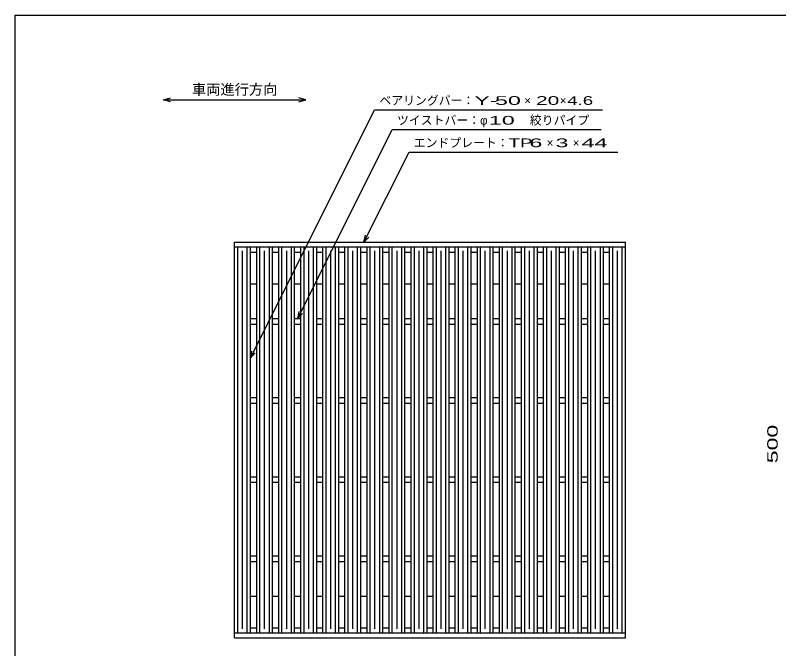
# Model space of a CAD drawing. Units: millimetres, scale not verified. Extents: x -1092 to 1042, y -770 to 629.
# Drawn here: x -1034 to -69, y -172 to 629 of the extents above; entities that cross this region are included whole.
import ezdxf
from ezdxf.enums import TextEntityAlignment as Align

# ---------------------------------------------------------------- set-up
doc = ezdxf.new("R2010")
doc.units = ezdxf.units.MM
doc.header["$LTSCALE"] = 6
for name, color, linetype, lineweight in [('0_2', 150, 'Continuous', 25), ('16', 3, 'Continuous', 25), ('22', 2, 'Continuous', 25)]:
    doc.layers.add(name, color=color, linetype=linetype, lineweight=lineweight)
doc.styles.add('ベクトル', font='')
doc.styles.get('ベクトル').set_extended_font_data('ベクトル')

msp = doc.modelspace()

# ---------------------------------------------------------------- linework, layer by layer
at = {"layer": '0_2'}
for p, q in [((-1034.4, -690.9), (-1034.4, 629.1)), ((-1034.4, 629.1), (1041.6, 629.1))]:
    msp.add_line(p, q, dxfattribs=at)
at = {"layer": '16'}
for p, q in [((-757, 342.1), (-263, 342.1)), ((-757, 336.1), (-757, 342.1)), ((-263, 336.1), (-263, 342.1)), ((-757, 336.1), (-263, 336.1)), ((-757, -151.9), (-757, 336.1)), ((-757, 336.1), (-737, 336.1)), ((-753, -151.9), (-753, 336.1)), ((-747, -146.9), (-747, 331.1)), ((-741, -151.9), (-741, 336.1)), ((-737, -151.9), (-737, 336.1)), ((-737, 329.6), (-729.1, 329.6)), ((-729.1, -151.9), (-729.1, 336.1)), ((-729.1, 336.1), (-709.1, 336.1)), ((-725.1, -151.9), (-725.1, 336.1)), ((-719.1, -146.9), (-719.1, 331.1)), ((-713.1, -151.9), (-713.1, 336.1)), ((-709.1, -151.9), (-709.1, 336.1)), ((-709.1, 329.6), (-701.2, 329.6)), ((-701.2, -151.9), (-701.2, 336.1)), ((-701.2, 336.1), (-681.2, 336.1)), ((-697.2, -151.9), (-697.2, 336.1)), ((-691.2, -146.9), (-691.2, 331.1)), ((-685.2, -151.9), (-685.2, 336.1)), ((-681.2, -151.9), (-681.2, 336.1)), ((-681.2, 329.6), (-673.3, 329.6)), ((-673.3, -151.9), (-673.3, 336.1)), ((-673.3, 336.1), (-653.3, 336.1)), ((-669.3, -151.9), (-669.3, 336.1)), ((-663.3, -146.9), (-663.3, 331.1)), ((-657.3, -151.9), (-657.3, 336.1)), ((-653.3, -151.9), (-653.3, 336.1)), ((-653.3, 329.6), (-645.4, 329.6)), ((-645.4, -151.9), (-645.4, 336.1)), ((-645.4, 336.1), (-625.4, 336.1)), ((-641.4, -151.9), (-641.4, 336.1)), ((-635.4, -146.9), (-635.4, 331.1)), ((-629.4, -151.9), (-629.4, 336.1)), ((-625.4, -151.9), (-625.4, 336.1)), ((-625.4, 329.6), (-617.5, 329.6)), ((-617.5, -151.9), (-617.5, 336.1)), ((-617.5, 336.1), (-597.5, 336.1)), ((-613.5, -151.9), (-613.5, 336.1)), ((-607.5, -146.9), (-607.5, 331.1)), ((-601.5, -151.9), (-601.5, 336.1)), ((-597.5, -151.9), (-597.5, 336.1)), ((-597.5, 329.6), (-589.6, 329.6)), ((-589.6, -151.9), (-589.6, 336.1)), ((-589.6, 336.1), (-569.6, 336.1)), ((-585.6, -151.9), (-585.6, 336.1)), ((-579.6, -146.9), (-579.6, 331.1)), ((-573.6, -151.9), (-573.6, 336.1)), ((-569.6, -151.9), (-569.6, 336.1)), ((-569.6, 329.6), (-561.7, 329.6)), ((-561.7, -151.9), (-561.7, 336.1)), ((-561.7, 336.1), (-541.7, 336.1)), ((-557.7, -151.9), (-557.7, 336.1)), ((-551.7, -146.9), (-551.7, 331.1)), ((-545.7, -151.9), (-545.7, 336.1)), ((-541.7, -151.9), (-541.7, 336.1)), ((-541.7, 329.6), (-533.8, 329.6)), ((-533.8, -151.9), (-533.8, 336.1)), ((-533.8, 336.1), (-513.8, 336.1)), ((-529.8, -151.9), (-529.8, 336.1)), ((-523.8, -146.9), (-523.8, 331.1)), ((-517.8, -151.9), (-517.8, 336.1)), ((-513.8, -151.9), (-513.8, 336.1)), ((-513.8, 329.6), (-505.9, 329.6)), ((-505.9, -151.9), (-505.9, 336.1)), ((-505.9, 336.1), (-485.9, 336.1)), ((-501.9, -151.9), (-501.9, 336.1)), ((-495.9, -146.9), (-495.9, 331.1)), ((-489.9, -151.9), (-489.9, 336.1)), ((-485.9, -151.9), (-485.9, 336.1)), ((-485.9, 329.6), (-478, 329.6)), ((-478, -151.9), (-478, 336.1)), ((-478, 336.1), (-458, 336.1)), ((-474, -151.9), (-474, 336.1)), ((-468, -146.9), (-468, 331.1)), ((-462, -151.9), (-462, 336.1)), ((-458, -151.9), (-458, 336.1)), ((-458, 329.6), (-450.1, 329.6)), ((-450.1, -151.9), (-450.1, 336.1)), ((-450.1, 336.1), (-430.1, 336.1)), ((-446.1, -151.9), (-446.1, 336.1)), ((-440.1, -146.9), (-440.1, 331.1)), ((-434.1, -151.9), (-434.1, 336.1)), ((-430.1, -151.9), (-430.1, 336.1)), ((-430.1, 329.6), (-422.2, 329.6)), ((-422.2, -151.9), (-422.2, 336.1)), ((-422.2, 336.1), (-402.2, 336.1)), ((-418.2, -151.9), (-418.2, 336.1)), ((-412.2, -146.9), (-412.2, 331.1)), ((-406.2, -151.9), (-406.2, 336.1)), ((-402.2, -151.9), (-402.2, 336.1)), ((-402.2, 329.6), (-394.3, 329.6)), ((-394.3, -151.9), (-394.3, 336.1)), ((-394.3, 336.1), (-374.3, 336.1)), ((-390.3, -151.9), (-390.3, 336.1)), ((-384.3, -146.9), (-384.3, 331.1)), ((-378.3, -151.9), (-378.3, 336.1)), ((-374.3, -151.9), (-374.3, 336.1)), ((-374.3, 329.6), (-366.4, 329.6)), ((-366.4, -151.9), (-366.4, 336.1)), ((-366.4, 336.1), (-346.4, 336.1)), ((-362.4, -151.9), (-362.4, 336.1)), ((-356.4, -146.9), (-356.4, 331.1)), ((-350.4, -151.9), (-350.4, 336.1)), ((-346.4, -151.9), (-346.4, 336.1)), ((-346.4, 329.6), (-338.5, 329.6)), ((-338.5, -151.9), (-338.5, 336.1)), ((-338.5, 336.1), (-318.5, 336.1)), ((-334.5, -151.9), (-334.5, 336.1)), ((-328.5, -146.9), (-328.5, 331.1)), ((-322.5, -151.9), (-322.5, 336.1)), ((-318.5, -151.9), (-318.5, 336.1)), ((-318.5, 329.6), (-310.6, 329.6)), ((-310.6, -151.9), (-310.6, 336.1)), ((-310.6, 336.1), (-290.6, 336.1)), ((-306.6, -151.9), (-306.6, 336.1)), ((-300.6, -146.9), (-300.6, 331.1)), ((-294.6, -151.9), (-294.6, 336.1)), ((-290.6, -151.9), (-290.6, 336.1)), ((-290.6, 329.6), (-282.7, 329.6)), ((-283, -151.9), (-283, 336.1)), ((-283, 336.1), (-263, 336.1)), ((-279, -151.9), (-279, 336.1)), ((-273, -146.9), (-273, 331.1)), ((-267, -151.9), (-267, 336.1)), ((-263, -151.9), (-263, 336.1)), ((-737, 289.6), (-729.1, 289.6)), ((-709.1, 289.6), (-701.2, 289.6)), ((-681.2, 289.6), (-673.3, 289.6)), ((-653.3, 289.6), (-645.4, 289.6)), ((-625.4, 289.6), (-617.5, 289.6)), ((-597.5, 289.6), (-589.6, 289.6)), ((-569.6, 289.6), (-561.7, 289.6)), ((-541.7, 289.6), (-533.8, 289.6)), ((-513.8, 289.6), (-505.9, 289.6)), ((-485.9, 289.6), (-478, 289.6)), ((-458, 289.6), (-450.1, 289.6)), ((-430.1, 289.6), (-422.2, 289.6)), ((-402.2, 289.6), (-394.3, 289.6)), ((-374.3, 289.6), (-366.4, 289.6)), ((-346.4, 289.6), (-338.5, 289.6)), ((-318.5, 289.6), (-310.6, 289.6)), ((-290.6, 289.6), (-282.7, 289.6)), ((-737, 245.6), (-729.1, 245.6)), ((-709.1, 245.6), (-701.2, 245.6)), ((-681.2, 245.6), (-673.3, 245.6)), ((-653.3, 245.6), (-645.4, 245.6)), ((-625.4, 245.6), (-617.5, 245.6)), ((-597.5, 245.6), (-589.6, 245.6)), ((-569.6, 245.6), (-561.7, 245.6)), ((-541.7, 245.6), (-533.8, 245.6)), ((-513.8, 245.6), (-505.9, 245.6)), ((-485.9, 245.6), (-478, 245.6)), ((-458, 245.6), (-450.1, 245.6)), ((-430.1, 245.6), (-422.2, 245.6)), ((-402.2, 245.6), (-394.3, 245.6)), ((-374.3, 245.6), (-366.4, 245.6)), ((-346.4, 245.6), (-338.5, 245.6)), ((-318.5, 245.6), (-310.6, 245.6)), ((-290.6, 245.6), (-282.7, 245.6)), ((-737, 238.6), (-729.1, 238.6)), ((-709.1, 238.6), (-701.2, 238.6)), ((-681.2, 238.6), (-673.3, 238.6)), ((-653.3, 238.6), (-645.4, 238.6)), ((-625.4, 238.6), (-617.5, 238.6)), ((-597.5, 238.6), (-589.6, 238.6)), ((-569.6, 238.6), (-561.7, 238.6)), ((-541.7, 238.6), (-533.8, 238.6)), ((-513.8, 238.6), (-505.9, 238.6)), ((-485.9, 238.6), (-478, 238.6)), ((-458, 238.6), (-450.1, 238.6)), ((-430.1, 238.6), (-422.2, 238.6)), ((-402.2, 238.6), (-394.3, 238.6)), ((-374.3, 238.6), (-366.4, 238.6)), ((-346.4, 238.6), (-338.5, 238.6)), ((-318.5, 238.6), (-310.6, 238.6)), ((-290.6, 238.6), (-282.7, 238.6)), ((-737, 145.6), (-729.1, 145.6)), ((-709.1, 145.6), (-701.2, 145.6)), ((-681.2, 145.6), (-673.3, 145.6)), ((-653.3, 145.6), (-645.4, 145.6)), ((-625.4, 145.6), (-617.5, 145.6)), ((-597.5, 145.6), (-589.6, 145.6)), ((-569.6, 145.6), (-561.7, 145.6)), ((-541.7, 145.6), (-533.8, 145.6)), ((-513.8, 145.6), (-505.9, 145.6)), ((-485.9, 145.6), (-478, 145.6)), ((-458, 145.6), (-450.1, 145.6)), ((-430.1, 145.6), (-422.2, 145.6)), ((-402.2, 145.6), (-394.3, 145.6)), ((-374.3, 145.6), (-366.4, 145.6)), ((-346.4, 145.6), (-338.5, 145.6)), ((-318.5, 145.6), (-310.6, 145.6)), ((-290.6, 145.6), (-282.7, 145.6)), ((-737, 138.6), (-729.1, 138.6)), ((-709.1, 138.6), (-701.2, 138.6)), ((-681.2, 138.6), (-673.3, 138.6)), ((-653.3, 138.6), (-645.4, 138.6)), ((-625.4, 138.6), (-617.5, 138.6)), ((-597.5, 138.6), (-589.6, 138.6)), ((-569.6, 138.6), (-561.7, 138.6)), ((-541.7, 138.6), (-533.8, 138.6)), ((-513.8, 138.6), (-505.9, 138.6)), ((-485.9, 138.6), (-478, 138.6)), ((-458, 138.6), (-450.1, 138.6)), ((-430.1, 138.6), (-422.2, 138.6)), ((-402.2, 138.6), (-394.3, 138.6)), ((-374.3, 138.6), (-366.4, 138.6)), ((-346.4, 138.6), (-338.5, 138.6)), ((-318.5, 138.6), (-310.6, 138.6)), ((-290.6, 138.6), (-282.7, 138.6)), ((-737, 45.6), (-729.1, 45.6)), ((-709.1, 45.6), (-701.2, 45.6)), ((-681.2, 45.6), (-673.3, 45.6)), ((-653.3, 45.6), (-645.4, 45.6)), ((-625.4, 45.6), (-617.5, 45.6)), ((-597.5, 45.6), (-589.6, 45.6)), ((-569.6, 45.6), (-561.7, 45.6)), ((-541.7, 45.6), (-533.8, 45.6)), ((-513.8, 45.6), (-505.9, 45.6)), ((-485.9, 45.6), (-478, 45.6)), ((-458, 45.6), (-450.1, 45.6)), ((-430.1, 45.6), (-422.2, 45.6)), ((-402.2, 45.6), (-394.3, 45.6)), ((-374.3, 45.6), (-366.4, 45.6)), ((-346.4, 45.6), (-338.5, 45.6)), ((-318.5, 45.6), (-310.6, 45.6)), ((-290.6, 45.6), (-282.7, 45.6)), ((-737, 38.6), (-729.1, 38.6)), ((-709.1, 38.6), (-701.2, 38.6)), ((-681.2, 38.6), (-673.3, 38.6)), ((-653.3, 38.6), (-645.4, 38.6)), ((-625.4, 38.6), (-617.5, 38.6)), ((-597.5, 38.6), (-589.6, 38.6)), ((-569.6, 38.6), (-561.7, 38.6)), ((-541.7, 38.6), (-533.8, 38.6)), ((-513.8, 38.6), (-505.9, 38.6)), ((-485.9, 38.6), (-478, 38.6)), ((-458, 38.6), (-450.1, 38.6)), ((-430.1, 38.6), (-422.2, 38.6)), ((-402.2, 38.6), (-394.3, 38.6)), ((-374.3, 38.6), (-366.4, 38.6)), ((-346.4, 38.6), (-338.5, 38.6)), ((-318.5, 38.6), (-310.6, 38.6)), ((-290.6, 38.6), (-282.7, 38.6)), ((-737, -54.4), (-729.1, -54.4)), ((-709.1, -54.4), (-701.2, -54.4)), ((-681.2, -54.4), (-673.3, -54.4)), ((-653.3, -54.4), (-645.4, -54.4)), ((-625.4, -54.4), (-617.5, -54.4)), ((-597.5, -54.4), (-589.6, -54.4)), ((-569.6, -54.4), (-561.7, -54.4)), ((-541.7, -54.4), (-533.8, -54.4)), ((-513.8, -54.4), (-505.9, -54.4)), ((-485.9, -54.4), (-478, -54.4)), ((-458, -54.4), (-450.1, -54.4)), ((-430.1, -54.4), (-422.2, -54.4)), ((-402.2, -54.4), (-394.3, -54.4)), ((-374.3, -54.4), (-366.4, -54.4)), ((-346.4, -54.4), (-338.5, -54.4)), ((-318.5, -54.4), (-310.6, -54.4)), ((-290.6, -54.4), (-282.7, -54.4)), ((-737, -61.4), (-729.1, -61.4)), ((-709.1, -61.4), (-701.2, -61.4)), ((-681.2, -61.4), (-673.3, -61.4)), ((-653.3, -61.4), (-645.4, -61.4)), ((-625.4, -61.4), (-617.5, -61.4)), ((-597.5, -61.4), (-589.6, -61.4)), ((-569.6, -61.4), (-561.7, -61.4)), ((-541.7, -61.4), (-533.8, -61.4)), ((-513.8, -61.4), (-505.9, -61.4)), ((-485.9, -61.4), (-478, -61.4)), ((-458, -61.4), (-450.1, -61.4)), ((-430.1, -61.4), (-422.2, -61.4)), ((-402.2, -61.4), (-394.3, -61.4)), ((-374.3, -61.4), (-366.4, -61.4)), ((-346.4, -61.4), (-338.5, -61.4)), ((-318.5, -61.4), (-310.6, -61.4)), ((-290.6, -61.4), (-282.7, -61.4)), ((-737, -105.4), (-729.1, -105.4)), ((-709.1, -105.4), (-701.2, -105.4)), ((-681.2, -105.4), (-673.3, -105.4)), ((-653.3, -105.4), (-645.4, -105.4)), ((-625.4, -105.4), (-617.5, -105.4)), ((-597.5, -105.4), (-589.6, -105.4)), ((-569.6, -105.4), (-561.7, -105.4)), ((-541.7, -105.4), (-533.8, -105.4)), ((-513.8, -105.4), (-505.9, -105.4)), ((-485.9, -105.4), (-478, -105.4)), ((-458, -105.4), (-450.1, -105.4)), ((-430.1, -105.4), (-422.2, -105.4)), ((-402.2, -105.4), (-394.3, -105.4)), ((-374.3, -105.4), (-366.4, -105.4)), ((-346.4, -105.4), (-338.5, -105.4)), ((-318.5, -105.4), (-310.6, -105.4)), ((-290.6, -105.4), (-282.7, -105.4)), ((-757, -151.9), (-263, -151.9)), ((-757, -157.9), (-757, -151.9)), ((-757, -151.9), (-737, -151.9)), ((-737, -145.4), (-729.1, -145.4)), ((-729.1, -151.9), (-709.1, -151.9)), ((-709.1, -145.4), (-701.2, -145.4)), ((-701.2, -151.9), (-681.2, -151.9)), ((-681.2, -145.4), (-673.3, -145.4)), ((-673.3, -151.9), (-653.3, -151.9)), ((-653.3, -145.4), (-645.4, -145.4)), ((-645.4, -151.9), (-625.4, -151.9)), ((-625.4, -145.4), (-617.5, -145.4)), ((-617.5, -151.9), (-597.5, -151.9)), ((-597.5, -145.4), (-589.6, -145.4)), ((-589.6, -151.9), (-569.6, -151.9)), ((-569.6, -145.4), (-561.7, -145.4)), ((-561.7, -151.9), (-541.7, -151.9)), ((-541.7, -145.4), (-533.8, -145.4)), ((-533.8, -151.9), (-513.8, -151.9)), ((-513.8, -145.4), (-505.9, -145.4)), ((-505.9, -151.9), (-485.9, -151.9)), ((-485.9, -145.4), (-478, -145.4)), ((-478, -151.9), (-458, -151.9)), ((-458, -145.4), (-450.1, -145.4)), ((-450.1, -151.9), (-430.1, -151.9)), ((-430.1, -145.4), (-422.2, -145.4)), ((-422.2, -151.9), (-402.2, -151.9)), ((-402.2, -145.4), (-394.3, -145.4)), ((-394.3, -151.9), (-374.3, -151.9)), ((-374.3, -145.4), (-366.4, -145.4)), ((-366.4, -151.9), (-346.4, -151.9)), ((-346.4, -145.4), (-338.5, -145.4)), ((-338.5, -151.9), (-318.5, -151.9)), ((-318.5, -145.4), (-310.6, -145.4)), ((-310.6, -151.9), (-290.6, -151.9)), ((-290.6, -145.4), (-282.7, -145.4)), ((-283, -151.9), (-263, -151.9)), ((-263, -157.9), (-263, -151.9)), ((-757, -157.9), (-263, -157.9))]:
    msp.add_line(p, q, dxfattribs=at)
at = {"layer": '22', "color": 4}
for p, q in [((-847, 522.1), (-838, 524.5)), ((-838, 519.7), (-847, 522.1)), ((-847, 522.1), (-667, 522.1)), ((-667, 522.1), (-676, 524.5)), ((-676, 519.7), (-667, 522.1)), ((-737, 195.6), (-580, 509.6)), ((-580, 509.6), (-292, 509.6)), ((-677.25, 245.6), (-557.75, 484.6)), ((-557.75, 484.6), (-293.75, 484.6)), ((-593.55, 342.1), (-536.55, 456.1)), ((-536.55, 456.1), (-272.55, 456.1)), ((-593.55, 342.1), (-591.75, 350.86)), ((-593.55, 342.1), (-587.55, 348.7)), ((-677.25, 245.6), (-675.45, 254.36)), ((-677.25, 245.6), (-671.25, 252.2)), ((-737, 195.6), (-735.2, 204.36)), ((-737, 195.6), (-731, 202.2))]:
    msp.add_line(p, q, dxfattribs=at)

# ---------------------------------------------------------------- texts
at = {"layer": '22', "style": 'ベクトル'}
for s, height, p in [('車両進行方向', 13.2, (-811, 535.3)), ('ベアリングバー：', 11, (-574, 521.3)), ('×', 11, (-391, 521.3)), ('×', 11, (-346, 521.3)), ('ツイストバー：', 11, (-551.75, 496.3)), ('絞りパイプ', 11, (-383.75, 496.3)), ('φ', 11, (-446.75, 496.3)), ('エンドプレート：', 11, (-530.55, 467.8)), ('×', 11, (-362.55, 467.8)), ('×', 11, (-329.55, 467.8))]:
    msp.add_text(s, height=height, dxfattribs=at).set_placement(p, align=Align.MIDDLE_LEFT)
for s, width, p in [('Y-', 2, (-454, 521.3)), (' 50 ', 2, (-436, 521.3)), ('20', 1.8, (-376, 521.3)), (' 4.6 ', 1.6, (-343, 521.3)), (' 10 ', 2, (-443.75, 496.3)), ('TP', 1.6, (-410.55, 467.8)), (' 6 ', 2, (-392.55, 467.8)), (' 3 ', 2, (-359.55, 467.8)), (' 44 ', 2, (-326.55, 467.8))]:
    msp.add_text(s, height=11, dxfattribs=dict(at, width=width)).set_placement(p, align=Align.MIDDLE_LEFT)
at = {"layer": '22', "style": 'ベクトル', "width": 1.65}
msp.add_text(' 500 ', height=13.2, rotation=90, dxfattribs=at).set_placement((-77, 54.6), align=Align.MIDDLE_LEFT)

doc.saveas('drawing.dxf')
